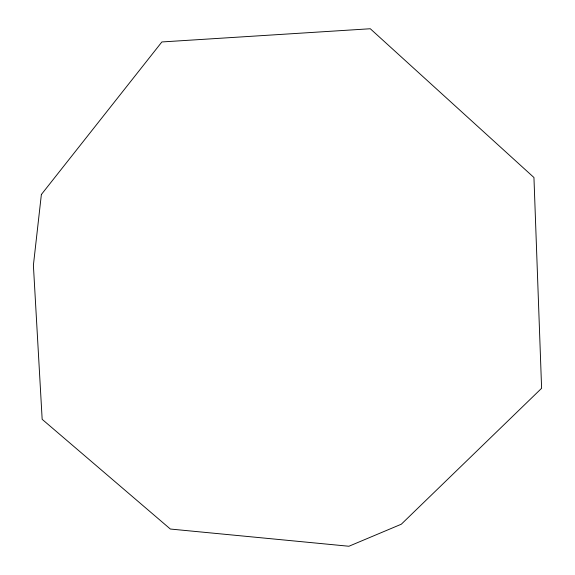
<?xml version="1.0" encoding="UTF-8"?>
<svg xmlns="http://www.w3.org/2000/svg" width="575" height="575" viewBox="0 0 575 575"><rect width="100%" height="100%" fill="white"/><g stroke="black" fill="none" stroke-linecap="round" stroke-linejoin="round"><path stroke-width="0.86" d="M41.371 194.494L33.393 265.269L42.162 419.319L170.358 529.036L348.917 546.25L401.314 524.213L541.607 388.29L533.945 177.51L370.293 28.75L161.877 41.953L41.371 194.494"/></g></svg>
